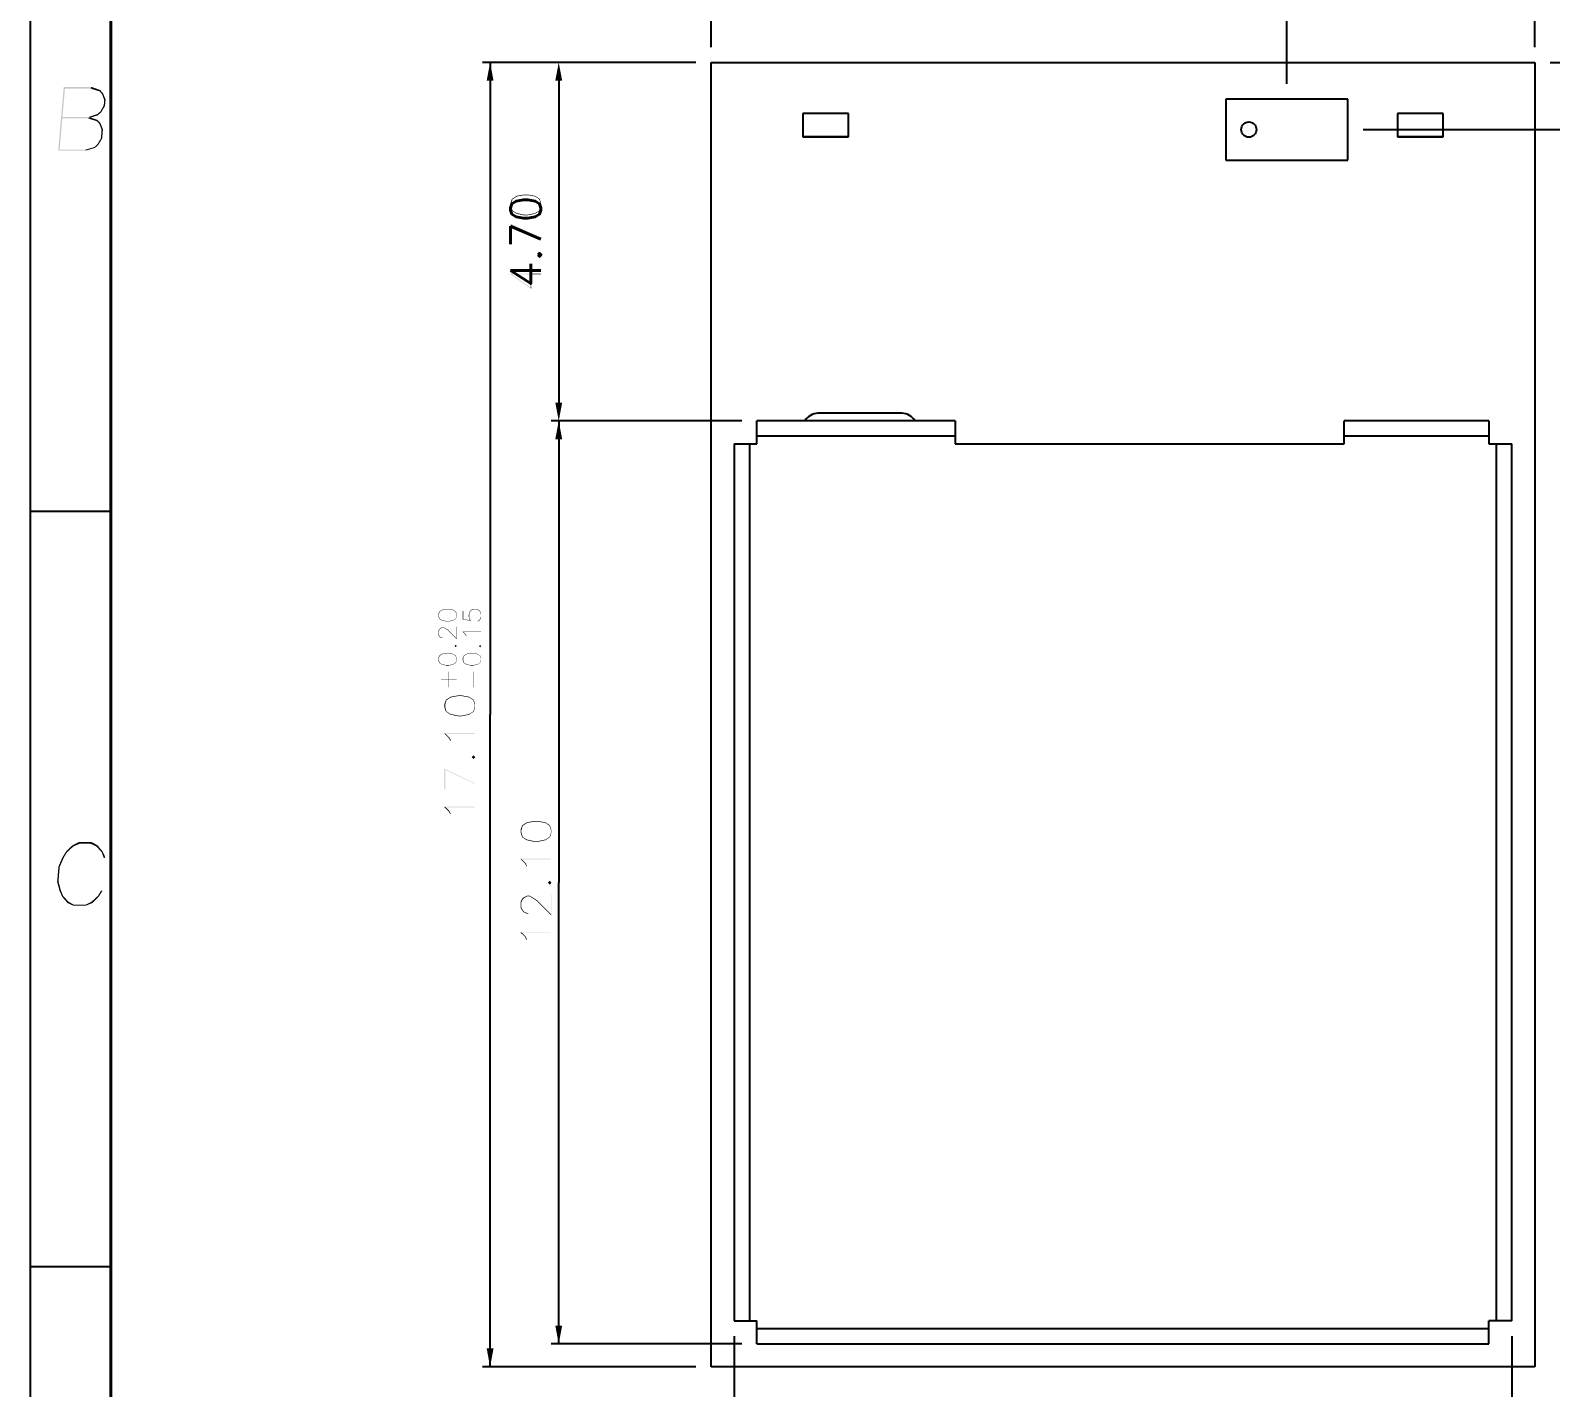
# Model space of a CAD drawing. Header units: millimetres. Extents: x 0 to 297, y 0 to 210.
# Drawn here: x 0 to 99.7, y 47.5 to 136.5 of the extents above; entities that cross this region are included whole.
import ezdxf

# ---------------------------------------------------------------- set-up
doc = ezdxf.new("R2010")
doc.units = ezdxf.units.MM
doc.header["$LTSCALE"] = 16.335
doc.header["$PDMODE"] = 3
doc.header["$PDSIZE"] = 0.3125
doc.layers.get('0').update_dxf_attribs({"linetype": 'CONTINUOUS'})
doc.layers.get('Defpoints').update_dxf_attribs({"linetype": 'CONTINUOUS'})
doc.styles.get("Standard").update_dxf_attribs({"font": 'romans.ttf'})
doc.dimstyles.new('DIMSTYLE_1', dxfattribs={"dimtxt": 2, "dimasz": 1.2, "dimexe": 0.5, "dimexo": 1, "dimgap": 0.5, "dimtad": 1, "dimlfac": 0.2, "dimzin": 0, "dimdsep": 46, "dimtxsty": 'STANDARD', "dimblk": '_FILLED', "dimblk1": '_FILLED', "dimblk2": '_FILLED', "dimcen": 0.09, "dimazin": 0, "dimtol": 1, "dimtp": 0.2, "dimtm": 0.15, "dimtfac": 0.6, "dimtofl": 0, "dimtmove": 0, "dimatfit": 3, "dimldrblk": '_FILLED', "dimfxl": 1, "dimtolj": 1, "dimtzin": 0, "dimarcsym": 0})
doc.dimstyles.new('DIMSTYLE_2', dxfattribs={"dimtxt": 2, "dimasz": 1.2, "dimexe": 0.5, "dimexo": 1, "dimgap": 0.5, "dimtad": 1, "dimlfac": 0.2, "dimzin": 0, "dimdsep": 46, "dimtxsty": 'STANDARD', "dimblk": '_FILLED', "dimblk1": '_FILLED', "dimblk2": '_FILLED', "dimcen": 0.09, "dimazin": 0, "dimtp": 0.01, "dimtm": 0.01, "dimtfac": 1, "dimtofl": 0, "dimtmove": 0, "dimatfit": 3, "dimldrblk": '_FILLED', "dimfxl": 1, "dimtolj": 1, "dimtzin": 0, "dimarcsym": 0})
doc.dimstyles.new('DIMSTYLE_3', dxfattribs={"dimtxt": 2, "dimasz": 1.2, "dimexe": 0.5, "dimexo": 1, "dimgap": 0.5, "dimtad": 1, "dimlfac": 0.2, "dimzin": 0, "dimdsep": 46, "dimtxsty": 'STANDARD', "dimblk": '_FILLED', "dimblk1": '_FILLED', "dimblk2": '_FILLED', "dimcen": 0.09, "dimazin": 0, "dimtol": 1, "dimtp": 0.15, "dimtm": 0.15, "dimtfac": 1, "dimtofl": 0, "dimtmove": 0, "dimatfit": 3, "dimldrblk": '_FILLED', "dimfxl": 1, "dimtolj": 1, "dimtzin": 0, "dimarcsym": 0})

# ---------------------------------------------------------------- blocks, each defined once
blk = doc.blocks.new('_FILLED')
at = {"color": 0, "linetype": 'ByBlock'}
blk.add_solid([(0, 0), (-1, 0.1875), (-1, -0.1875)], dxfattribs=at)
blk = doc.blocks.new('*D1')
at = {"color": 2, "linetype": 'Continuous'}
for p, q in [((43.644, 134.399), (29.644, 134.399)), ((30.144, 134.399), (30.144, 91.649)), ((30.144, 48.899), (30.144, 91.649)), ((43.644, 48.899), (29.644, 48.899))]:
    blk.add_line(p, q, dxfattribs=at)
at = {"color": 2, "linetype": 'Continuous', "xscale": 1.199999999999999, "yscale": 1.199999999999999, "zscale": 1.199999999999999}
for p, rotation in [((30.144, 134.399), 90), ((30.144, 48.899), 270)]:
    blk.add_blockref('_FILLED', p, dxfattribs=dict(at, rotation=rotation))
blk = doc.blocks.new('*D2')
at = {"color": 2, "linetype": 'Continuous'}
for p, q in [((44.644, 135.399), (44.644, 149.399)), ((44.644, 148.899), (71.644, 148.899)), ((98.644, 148.899), (71.644, 148.899)), ((98.644, 135.399), (98.644, 149.399))]:
    blk.add_line(p, q, dxfattribs=at)
at = {"color": 2, "linetype": 'Continuous', "xscale": 1.199999999999999, "yscale": 1.199999999999999, "zscale": 1.199999999999999, "rotation": 180}
blk.add_blockref('_FILLED', (44.644, 148.899), dxfattribs=at)
at = {"color": 2, "linetype": 'Continuous', "xscale": 1.199999999999999, "yscale": 1.199999999999999, "zscale": 1.199999999999999}
blk.add_blockref('_FILLED', (98.644, 148.899), dxfattribs=at)
blk = doc.blocks.new('*D4')
at = {"color": 0, "linetype": 'Continuous', "lineweight": -2}
for p, q in [((43.644, 134.399), (34.144, 134.399)), ((34.644, 133.199), (34.644, 112.099)), ((46.644, 110.899), (34.144, 110.899))]:
    blk.add_line(p, q, dxfattribs=at)
at = {"layer": 'Defpoints', "color": 0, "linetype": 'Continuous'}
for p in [(44.644, 134.399), (34.644, 110.899), (47.644, 110.899)]:
    blk.add_point(p, dxfattribs=at)
at = {"color": 0, "linetype": 'Continuous', "lineweight": -2, "xscale": 1.199999999999999, "yscale": 1.199999999999999, "zscale": 1.199999999999999}
for p, rotation in [((34.644, 134.399), 90), ((34.644, 110.899), 270)]:
    blk.add_blockref('_FILLED', p, dxfattribs=dict(at, rotation=rotation))
at = {"color": 0, "linetype": 'Continuous', "insert": (31.478, 122.649), "char_height": 2, "attachment_point": 2, "rotation": 90, "line_spacing_factor": 0.9}
blk.add_mtext('\\A1;4.70', dxfattribs=at)
blk = doc.blocks.new('*D5')
at = {"color": 2, "linetype": 'Continuous'}
for p, q in [((46.644, 110.899), (34.144, 110.899)), ((34.644, 110.899), (34.644, 80.649)), ((34.644, 50.399), (34.644, 80.649)), ((46.644, 50.399), (34.144, 50.399))]:
    blk.add_line(p, q, dxfattribs=at)
at = {"color": 2, "linetype": 'Continuous', "xscale": 1.199999999999999, "yscale": 1.199999999999999, "zscale": 1.199999999999999}
for p, rotation in [((34.644, 110.899), 90), ((34.644, 50.399), 270)]:
    blk.add_blockref('_FILLED', p, dxfattribs=dict(at, rotation=rotation))
blk = doc.blocks.new('*D8')
at = {"color": 0, "linetype": 'Continuous', "lineweight": -2}
for p, q in [((99.644, 134.399), (109.144, 134.399)), ((108.644, 133.199), (108.644, 131.199)), ((87.394, 129.999), (109.144, 129.999)), ((108.644, 129.999), (108.644, 120.324))]:
    blk.add_line(p, q, dxfattribs=at)
at = {"layer": 'Defpoints', "color": 0, "linetype": 'Continuous'}
for p in [(98.644, 134.399), (86.394, 129.999), (108.644, 129.999)]:
    blk.add_point(p, dxfattribs=at)
at = {"color": 0, "linetype": 'Continuous', "lineweight": -2, "xscale": 1.199999999999999, "yscale": 1.199999999999999, "zscale": 1.199999999999999}
for p, rotation in [((108.644, 134.399), 90), ((108.644, 129.999), 270)]:
    blk.add_blockref('_FILLED', p, dxfattribs=dict(at, rotation=rotation))
at = {"color": 0, "linetype": 'Continuous', "insert": (105.478, 127.024), "char_height": 2, "attachment_point": 3, "rotation": 90, "line_spacing_factor": 0.9}
blk.add_mtext('\\A1;0.88', dxfattribs=at)
blk = doc.blocks.new('*D9')
at = {"color": 0, "linetype": 'Continuous', "lineweight": -2}
for p, q in [((44.644, 135.399), (44.644, 144.899)), ((82.394, 132.999), (82.394, 144.899)), ((45.844, 144.399), (81.194, 144.399))]:
    blk.add_line(p, q, dxfattribs=at)
at = {"layer": 'Defpoints', "color": 0, "linetype": 'Continuous'}
for p in [(82.394, 144.399), (44.644, 134.399), (82.394, 131.999)]:
    blk.add_point(p, dxfattribs=at)
at = {"color": 0, "linetype": 'Continuous', "lineweight": -2, "xscale": 1.199999999999999, "yscale": 1.199999999999999, "zscale": 1.199999999999999, "rotation": 180}
blk.add_blockref('_FILLED', (44.644, 144.399), dxfattribs=at)
at = {"color": 0, "linetype": 'Continuous', "lineweight": -2, "xscale": 1.199999999999999, "yscale": 1.199999999999999, "zscale": 1.199999999999999}
blk.add_blockref('_FILLED', (82.394, 144.399), dxfattribs=at)
at = {"color": 0, "linetype": 'Continuous', "insert": (63.519, 147.565), "char_height": 2, "attachment_point": 2, "line_spacing_factor": 0.9}
blk.add_mtext('\\A1;7.55', dxfattribs=at)
blk = doc.blocks.new('*D10')
at = {"color": 2, "linetype": 'Continuous'}
for p, q in [((46.144, 50.899), (46.144, 38.399)), ((97.144, 50.899), (97.144, 38.399)), ((46.144, 38.899), (71.644, 38.899)), ((97.144, 38.899), (71.644, 38.899))]:
    blk.add_line(p, q, dxfattribs=at)
at = {"color": 2, "linetype": 'Continuous', "xscale": 1.199999999999999, "yscale": 1.199999999999999, "zscale": 1.199999999999999, "rotation": 180}
blk.add_blockref('_FILLED', (46.144, 38.899), dxfattribs=at)
at = {"color": 2, "linetype": 'Continuous', "xscale": 1.199999999999999, "yscale": 1.199999999999999, "zscale": 1.199999999999999}
blk.add_blockref('_FILLED', (97.144, 38.899), dxfattribs=at)

msp = doc.modelspace()

# ---------------------------------------------------------------- linework, layer by layer
at = {"color": 7, "linetype": 'Continuous'}
for p, q in [((0, 0), (0, 210)), ((44.644, 48.899), (44.644, 134.399)), ((44.644, 134.399), (98.644, 134.399)), ((98.644, 134.399), (98.644, 48.899)), ((78.394, 131.999), (78.394, 127.999)), ((86.394, 131.999), (78.394, 131.999)), ((86.394, 127.999), (86.394, 131.999)), ((50.644, 131.049), (50.644, 129.524)), ((53.644, 131.049), (50.644, 131.049)), ((53.644, 129.524), (53.644, 131.049)), ((89.644, 131.049), (89.644, 129.524)), ((92.644, 131.049), (89.644, 131.049)), ((92.644, 129.524), (92.644, 131.049)), ((50.644, 129.549), (53.644, 129.549)), ((50.644, 129.524), (53.644, 129.524)), ((89.644, 129.549), (92.644, 129.549)), ((89.644, 129.524), (92.644, 129.524)), ((78.394, 127.999), (86.394, 127.999)), ((47.644, 109.399), (47.644, 110.899)), ((60.644, 110.899), (47.644, 110.899)), ((57.144, 111.399), (51.644, 111.399)), ((60.644, 110.899), (60.644, 109.399)), ((86.144, 109.399), (86.144, 110.899)), ((95.644, 110.899), (86.144, 110.899)), ((95.644, 110.899), (95.644, 109.399)), ((46.144, 109.399), (46.144, 51.899)), ((46.144, 109.399), (47.644, 109.399)), ((60.644, 109.399), (86.144, 109.399)), ((95.644, 109.399), (97.144, 109.399)), ((97.144, 51.899), (97.144, 109.399)), ((5.266, 104.953), (0, 104.953)), ((5.266, 55.452), (0, 55.452)), ((46.144, 51.899), (47.644, 51.899)), ((47.644, 50.399), (47.644, 51.899)), ((97.144, 51.899), (95.644, 51.899)), ((95.644, 50.399), (95.644, 51.899)), ((47.644, 50.399), (95.644, 50.399)), ((98.644, 48.899), (44.644, 48.899))]:
    msp.add_line(p, q, dxfattribs=at)
at = {"color": 9, "linetype": 'Continuous'}
for p, q in [((60.644, 109.899), (47.644, 109.899)), ((95.644, 109.899), (86.144, 109.899)), ((47.144, 109.399), (47.144, 51.899)), ((96.144, 51.899), (96.144, 109.399)), ((47.644, 51.399), (95.644, 51.399))]:
    msp.add_line(p, q, dxfattribs=at)
at = {"color": 7, "linetype": 'Continuous', "const_width": 0.2}
msp.add_lwpolyline([(5.266, 5.348), (5.266, 204.558)], dxfattribs=at)
at = {"color": 7, "linetype": 'Continuous'}
msp.add_circle((79.894, 129.999), 0.5, dxfattribs=at)
for centre, start, end in [((51.644, 110.399), 90, 150), ((57.144, 110.399), 30, 90)]:
    msp.add_arc(centre, 1, start, end, dxfattribs=at)
for points in [[(2.266, 132.681), (1.821, 128.62), (2.187, 132.8)], [(2.266, 132.681), (2.102, 130.814), (1.821, 128.62)], [(2.187, 132.8), (3.995, 132.8), (2.266, 132.681)], [(3.955, 132.681), (2.266, 132.681), (3.995, 132.8)], [(3.955, 132.681), (3.995, 132.8), (4.57, 132.592)], [(4.57, 132.592), (4.532, 132.503), (3.955, 132.681)], [(4.532, 132.503), (4.57, 132.592), (4.759, 132.385)], [(4.759, 132.385), (4.695, 132.326), (4.532, 132.503)], [(4.894, 131.555), (4.596, 131.199), (4.808, 131.585)], [(4.695, 132.326), (4.759, 132.385), (4.93, 131.97)], [(4.93, 131.97), (4.839, 131.94), (4.695, 132.326)], [(4.808, 131.585), (4.839, 131.94), (4.93, 131.97)], [(4.808, 131.585), (4.93, 131.97), (4.894, 131.555)], [(2.102, 130.814), (2.094, 130.725), (1.821, 128.62)], [(2.094, 130.725), (1.915, 128.68), (1.821, 128.62)], [(3.792, 130.814), (3.937, 130.784), (2.094, 130.725)], [(2.102, 130.814), (3.792, 130.814), (2.094, 130.725)], [(3.784, 130.725), (2.094, 130.725), (3.937, 130.784)], [(3.784, 130.725), (3.937, 130.784), (4.399, 130.636)], [(4.399, 130.636), (4.361, 130.547), (3.784, 130.725)], [(4.425, 130.932), (3.792, 130.814), (4.403, 131.021)], [(3.792, 130.814), (4.425, 130.932), (3.937, 130.784)], [(4.361, 130.547), (4.399, 130.636), (4.588, 130.428)], [(4.65, 131.14), (4.403, 131.021), (4.596, 131.199)], [(4.403, 131.021), (4.65, 131.14), (4.425, 130.932)], [(4.596, 131.199), (4.894, 131.555), (4.65, 131.14)], [(4.588, 130.428), (4.524, 130.369), (4.361, 130.547)], [(4.524, 130.369), (4.588, 130.428), (4.759, 130.013)], [(4.759, 130.013), (4.668, 129.984), (4.524, 130.369)], [(4.618, 129.421), (4.668, 129.984), (4.759, 130.013)], [(4.618, 129.421), (4.759, 130.013), (4.707, 129.421)], [(1.915, 128.68), (3.605, 128.68), (1.821, 128.62)], [(3.63, 128.62), (1.821, 128.62), (3.605, 128.68)], [(4.238, 128.798), (3.605, 128.68), (4.214, 128.857)], [(3.605, 128.68), (4.238, 128.798), (3.63, 128.62)], [(4.464, 129.006), (4.214, 128.857), (4.41, 129.065)], [(4.214, 128.857), (4.464, 129.006), (4.238, 128.798)], [(4.707, 129.421), (4.41, 129.065), (4.618, 129.421)], [(4.41, 129.065), (4.707, 129.421), (4.464, 129.006)], [(2.813, 83.002), (2.34, 82.676), (2.762, 83.091)], [(2.34, 82.676), (2.813, 83.002), (2.394, 82.617)], [(3.214, 83.18), (2.762, 83.091), (3.195, 83.299)], [(2.762, 83.091), (3.214, 83.18), (2.813, 83.002)], [(3.195, 83.299), (3.995, 83.299), (3.214, 83.18)], [(3.955, 83.18), (3.214, 83.18), (3.995, 83.299)], [(3.955, 83.18), (3.995, 83.299), (4.392, 83.091)], [(4.392, 83.091), (4.325, 83.002), (3.955, 83.18)], [(4.325, 83.002), (4.392, 83.091), (4.741, 82.676)], [(4.741, 82.676), (4.677, 82.617), (4.325, 83.002)], [(2.185, 82.261), (1.839, 81.698), (2.099, 82.291)], [(1.839, 81.698), (2.185, 82.261), (1.926, 81.669)], [(2.394, 82.617), (2.099, 82.291), (2.34, 82.676)], [(2.099, 82.291), (2.394, 82.617), (2.185, 82.261)], [(4.677, 82.617), (4.741, 82.676), (4.915, 82.291)], [(4.915, 82.291), (4.821, 82.232), (4.677, 82.617)], [(1.926, 81.669), (1.751, 80.69), (1.839, 81.698)], [(1.926, 81.669), (1.843, 80.72), (1.751, 80.69)], [(1.751, 80.69), (1.843, 80.72), (1.998, 80.127)], [(1.998, 80.127), (1.907, 80.097), (1.751, 80.69)], [(1.907, 80.097), (1.998, 80.127), (2.145, 79.771)], [(2.145, 79.771), (2.081, 79.712), (1.907, 80.097)], [(2.081, 79.712), (2.145, 79.771), (2.497, 79.386)], [(4.482, 79.712), (4.009, 79.386), (4.428, 79.771)], [(4.723, 80.097), (4.428, 79.771), (4.637, 80.127)], [(4.428, 79.771), (4.723, 80.097), (4.482, 79.712)], [(2.497, 79.386), (2.43, 79.297), (2.081, 79.712)], [(2.43, 79.297), (2.497, 79.386), (2.864, 79.179)], [(2.864, 79.179), (2.829, 79.119), (2.43, 79.297)], [(2.864, 79.179), (3.605, 79.179), (2.829, 79.119)], [(3.63, 79.119), (2.829, 79.119), (3.605, 79.179)], [(4.06, 79.297), (3.605, 79.179), (4.009, 79.386)], [(3.605, 79.179), (4.06, 79.297), (3.63, 79.119)], [(4.009, 79.386), (4.482, 79.712), (4.06, 79.297)]]:
    msp.add_solid(points, dxfattribs=at)
at = {"color": 2, "linetype": 'Continuous'}
for points in [[(31.615, 125.424), (31.572, 125.452), (31.872, 125.652)], [(31.872, 125.652), (31.886, 125.609), (31.615, 125.424)], [(31.886, 125.609), (31.872, 125.652), (32.343, 125.738)], [(32.343, 125.738), (32.358, 125.695), (31.886, 125.609)], [(32.629, 125.695), (32.358, 125.695), (32.343, 125.738)], [(32.629, 125.695), (32.343, 125.738), (32.629, 125.738)], [(32.629, 125.738), (33.101, 125.609), (32.629, 125.695)], [(33.101, 125.609), (32.629, 125.738), (33.101, 125.652)], [(33.101, 125.652), (33.372, 125.424), (33.101, 125.609)], [(33.372, 125.424), (33.101, 125.652), (33.401, 125.452)], [(31.529, 125.152), (31.472, 125.166), (31.572, 125.452)], [(31.472, 125.166), (31.529, 124.966), (31.572, 124.681)], [(31.472, 125.166), (31.572, 124.681), (31.472, 124.966)], [(31.529, 125.152), (31.529, 124.966), (31.472, 125.166)], [(31.572, 125.452), (31.615, 125.424), (31.529, 125.152)], [(31.572, 124.681), (31.529, 124.966), (31.615, 124.695)], [(31.615, 124.695), (31.872, 124.481), (31.572, 124.681)], [(31.872, 124.481), (31.615, 124.695), (31.886, 124.524)], [(33.101, 124.524), (33.372, 124.695), (33.401, 124.681)], [(33.101, 124.524), (33.401, 124.681), (33.101, 124.481)], [(33.401, 125.452), (33.458, 125.152), (33.372, 125.424)], [(33.401, 124.681), (33.372, 124.695), (33.458, 124.966)], [(33.458, 125.152), (33.401, 125.452), (33.486, 125.166)], [(33.458, 124.966), (33.486, 124.966), (33.401, 124.681)], [(33.486, 125.166), (33.486, 124.966), (33.458, 125.152)], [(33.458, 124.966), (33.458, 125.152), (33.486, 124.966)], [(31.472, 123.838), (31.529, 122.495), (31.472, 122.495)], [(31.529, 123.766), (31.529, 122.495), (31.472, 123.838)], [(33.458, 122.852), (31.529, 123.766), (31.472, 123.838)], [(33.458, 122.852), (31.472, 123.838), (33.472, 122.881)], [(31.886, 124.524), (32.343, 124.381), (31.872, 124.481)], [(32.343, 124.381), (31.886, 124.524), (32.358, 124.424)], [(32.358, 124.424), (32.629, 124.381), (32.343, 124.381)], [(32.629, 124.381), (32.358, 124.424), (32.629, 124.424)], [(33.101, 124.481), (32.629, 124.424), (33.101, 124.524)], [(32.629, 124.424), (33.101, 124.481), (32.629, 124.381)], [(33.386, 121.566), (33.258, 121.695), (33.386, 121.824)], [(33.386, 121.824), (33.501, 121.695), (33.386, 121.566)], [(32.801, 120.552), (32.801, 120.995), (32.843, 119.552)], [(32.843, 120.509), (32.843, 119.552), (32.801, 120.995)], [(32.843, 120.552), (32.843, 120.509), (32.801, 120.995)], [(32.843, 120.552), (32.801, 120.995), (32.843, 120.995)], [(32.801, 120.509), (31.572, 120.509), (31.472, 120.552)], [(32.801, 120.509), (31.472, 120.552), (32.801, 120.552)], [(31.472, 120.552), (31.572, 120.509), (32.843, 119.552)], [(31.472, 120.552), (32.843, 119.552), (31.472, 120.524)], [(31.572, 120.509), (32.801, 119.638), (32.843, 119.552)], [(32.801, 120.509), (32.801, 120.552), (32.843, 119.552)], [(32.801, 119.638), (32.801, 120.509), (32.843, 119.552)], [(32.843, 120.552), (33.472, 120.509), (32.843, 120.509)], [(33.472, 120.509), (32.843, 120.552), (33.472, 120.552)], [(26.779, 98.218), (26.744, 98.226), (26.804, 98.398)], [(26.744, 98.226), (26.779, 98.106), (26.804, 97.935)], [(26.744, 98.226), (26.804, 97.935), (26.744, 98.106)], [(26.779, 98.218), (26.779, 98.106), (26.744, 98.226)], [(26.804, 98.398), (26.83, 98.381), (26.779, 98.218)], [(26.804, 97.935), (26.779, 98.106), (26.83, 97.944)], [(26.83, 98.381), (26.804, 98.398), (26.984, 98.518)], [(26.83, 97.944), (26.984, 97.815), (26.804, 97.935)], [(26.984, 98.518), (26.993, 98.492), (26.83, 98.381)], [(26.984, 97.815), (26.83, 97.944), (26.993, 97.841)], [(26.993, 98.492), (26.984, 98.518), (27.267, 98.569)], [(26.993, 97.841), (27.267, 97.755), (26.984, 97.815)], [(27.267, 98.569), (27.276, 98.544), (26.993, 98.492)], [(27.267, 97.755), (26.993, 97.841), (27.276, 97.781)], [(27.439, 98.544), (27.276, 98.544), (27.267, 98.569)], [(27.439, 98.544), (27.267, 98.569), (27.439, 98.569)], [(27.276, 97.781), (27.439, 97.755), (27.267, 97.755)], [(27.439, 97.755), (27.276, 97.781), (27.439, 97.781)], [(27.439, 98.569), (27.722, 98.492), (27.439, 98.544)], [(27.722, 98.492), (27.439, 98.569), (27.722, 98.518)], [(27.722, 97.815), (27.439, 97.781), (27.722, 97.841)], [(27.439, 97.781), (27.722, 97.815), (27.439, 97.755)], [(27.722, 98.518), (27.884, 98.381), (27.722, 98.492)], [(27.884, 98.381), (27.722, 98.518), (27.902, 98.398)], [(27.722, 97.841), (27.884, 97.944), (27.902, 97.935)], [(27.722, 97.841), (27.902, 97.935), (27.722, 97.815)], [(27.902, 98.398), (27.936, 98.218), (27.884, 98.381)], [(27.902, 97.935), (27.884, 97.944), (27.936, 98.106)], [(27.936, 98.218), (27.902, 98.398), (27.953, 98.226)], [(27.936, 98.106), (27.953, 98.106), (27.902, 97.935)], [(27.953, 98.226), (27.953, 98.106), (27.936, 98.218)], [(27.936, 98.106), (27.936, 98.218), (27.953, 98.106)], [(28.379, 97.892), (28.344, 98.449), (28.379, 98.449)], [(28.344, 97.875), (28.344, 98.449), (28.379, 97.892)], [(28.379, 97.892), (28.902, 97.806), (28.344, 97.875)], [(28.379, 97.892), (28.833, 97.841), (28.902, 97.806)], [(28.773, 98.218), (28.747, 98.226), (28.799, 98.398)], [(28.747, 98.226), (28.773, 98.055), (28.799, 97.875)], [(28.747, 98.226), (28.799, 97.875), (28.747, 98.046)], [(28.773, 98.218), (28.773, 98.055), (28.747, 98.226)], [(28.799, 98.398), (28.824, 98.381), (28.773, 98.218)], [(28.799, 97.875), (28.773, 98.055), (28.824, 97.892)], [(28.824, 98.381), (28.799, 98.398), (28.919, 98.518)], [(28.824, 97.892), (28.833, 97.841), (28.799, 97.875)], [(28.919, 98.518), (28.936, 98.492), (28.824, 98.381)], [(28.833, 97.841), (28.824, 97.892), (28.902, 97.806)], [(28.936, 98.492), (28.919, 98.518), (29.09, 98.569)], [(29.09, 98.569), (29.099, 98.544), (28.936, 98.492)], [(29.202, 98.544), (29.099, 98.544), (29.09, 98.569)], [(29.202, 98.544), (29.09, 98.569), (29.21, 98.569)], [(29.21, 98.569), (29.373, 98.492), (29.202, 98.544)], [(29.373, 98.492), (29.21, 98.569), (29.382, 98.518)], [(29.33, 97.755), (29.313, 97.781), (29.424, 97.841)], [(29.424, 97.841), (29.442, 97.815), (29.33, 97.755)], [(29.382, 98.518), (29.476, 98.381), (29.373, 98.492)], [(29.476, 98.381), (29.382, 98.518), (29.502, 98.398)], [(29.442, 97.815), (29.424, 97.841), (29.476, 97.892)], [(29.476, 97.892), (29.502, 97.875), (29.442, 97.815)], [(29.502, 98.398), (29.536, 98.218), (29.476, 98.381)], [(29.502, 97.875), (29.476, 97.892), (29.536, 98.055)], [(29.536, 98.218), (29.502, 98.398), (29.553, 98.226)], [(29.536, 98.055), (29.553, 98.046), (29.502, 97.875)], [(29.553, 98.226), (29.553, 98.046), (29.536, 98.218)], [(29.536, 98.055), (29.536, 98.218), (29.553, 98.046)], [(26.779, 97.129), (26.744, 97.129), (26.804, 97.249)], [(26.744, 96.898), (26.744, 97.129), (26.779, 96.906)], [(26.779, 97.129), (26.779, 96.906), (26.744, 97.129)], [(26.779, 96.906), (26.804, 96.786), (26.744, 96.898)], [(26.804, 97.249), (26.83, 97.232), (26.779, 97.129)], [(26.804, 96.786), (26.779, 96.906), (26.83, 96.795)], [(26.83, 97.232), (26.804, 97.249), (26.864, 97.309)], [(26.83, 96.795), (26.864, 96.726), (26.804, 96.786)], [(26.864, 97.309), (26.882, 97.284), (26.83, 97.232)], [(26.864, 96.726), (26.83, 96.795), (26.882, 96.744)], [(26.882, 97.284), (26.864, 97.309), (26.984, 97.369)], [(26.882, 96.744), (26.984, 96.666), (26.864, 96.726)], [(26.984, 97.369), (26.993, 97.344), (26.882, 97.284)], [(26.984, 96.666), (26.882, 96.744), (26.993, 96.692)], [(27.096, 97.344), (26.993, 97.344), (26.984, 97.369)], [(27.096, 97.344), (26.984, 97.369), (27.104, 97.369)], [(27.104, 97.369), (27.207, 97.284), (27.096, 97.344)], [(27.207, 97.284), (27.104, 97.369), (27.216, 97.309)], [(27.216, 97.309), (27.37, 97.172), (27.207, 97.284)], [(27.37, 97.172), (27.216, 97.309), (27.387, 97.198)], [(27.387, 97.198), (27.953, 96.589), (27.37, 97.172)], [(27.387, 97.198), (27.936, 96.649), (27.953, 96.589)], [(27.936, 96.649), (27.936, 97.412), (27.953, 96.589)], [(27.953, 96.589), (27.936, 97.412), (27.953, 97.412)], [(28.344, 97.086), (28.396, 97.061), (28.516, 96.898)], [(28.344, 97.086), (28.516, 96.898), (28.344, 97.069)], [(29.544, 97.061), (28.396, 97.061), (28.344, 97.086)], [(29.544, 97.061), (28.344, 97.086), (29.544, 97.086)], [(28.516, 96.898), (28.396, 97.061), (28.542, 96.915)], [(28.542, 96.915), (28.576, 96.786), (28.516, 96.898)], [(28.576, 96.786), (28.542, 96.915), (28.602, 96.795)], [(26.993, 96.692), (27.044, 96.666), (26.984, 96.666)], [(27.044, 96.666), (26.993, 96.692), (27.044, 96.692)], [(27.893, 96.066), (27.816, 96.144), (27.893, 96.221)], [(27.893, 96.221), (27.962, 96.144), (27.893, 96.066)], [(29.493, 96.066), (29.416, 96.144), (29.493, 96.221)], [(29.493, 96.221), (29.562, 96.144), (29.493, 96.066)], [(26.779, 95.329), (26.744, 95.338), (26.804, 95.509)], [(26.744, 95.338), (26.779, 95.218), (26.804, 95.046)], [(26.744, 95.338), (26.804, 95.046), (26.744, 95.218)], [(26.779, 95.329), (26.779, 95.218), (26.744, 95.338)], [(26.804, 95.509), (26.83, 95.492), (26.779, 95.329)], [(26.804, 95.046), (26.779, 95.218), (26.83, 95.055)], [(26.83, 95.492), (26.804, 95.509), (26.984, 95.629)], [(26.83, 95.055), (26.984, 94.926), (26.804, 95.046)], [(26.984, 95.629), (26.993, 95.604), (26.83, 95.492)], [(26.984, 94.926), (26.83, 95.055), (26.993, 94.952)], [(26.993, 95.604), (26.984, 95.629), (27.267, 95.681)], [(26.993, 94.952), (27.267, 94.866), (26.984, 94.926)], [(27.267, 95.681), (27.276, 95.655), (26.993, 95.604)], [(27.267, 94.866), (26.993, 94.952), (27.276, 94.892)], [(27.439, 95.655), (27.276, 95.655), (27.267, 95.681)], [(27.439, 95.655), (27.267, 95.681), (27.439, 95.681)], [(27.276, 94.892), (27.439, 94.866), (27.267, 94.866)], [(27.439, 94.866), (27.276, 94.892), (27.439, 94.892)], [(27.439, 95.681), (27.722, 95.604), (27.439, 95.655)], [(27.722, 95.604), (27.439, 95.681), (27.722, 95.629)], [(27.722, 94.926), (27.439, 94.892), (27.722, 94.952)], [(27.439, 94.892), (27.722, 94.926), (27.439, 94.866)], [(27.722, 95.629), (27.884, 95.492), (27.722, 95.604)], [(27.884, 95.492), (27.722, 95.629), (27.902, 95.509)], [(27.722, 94.952), (27.884, 95.055), (27.902, 95.046)], [(27.722, 94.952), (27.902, 95.046), (27.722, 94.926)], [(27.902, 95.509), (27.936, 95.329), (27.884, 95.492)], [(27.902, 95.046), (27.884, 95.055), (27.936, 95.218)], [(27.936, 95.329), (27.902, 95.509), (27.953, 95.338)], [(27.936, 95.218), (27.953, 95.218), (27.902, 95.046)], [(27.953, 95.338), (27.953, 95.218), (27.936, 95.329)], [(27.936, 95.218), (27.936, 95.329), (27.953, 95.218)], [(28.379, 95.329), (28.344, 95.338), (28.404, 95.509)], [(28.344, 95.338), (28.379, 95.218), (28.404, 95.046)], [(28.344, 95.338), (28.404, 95.046), (28.344, 95.218)], [(28.379, 95.329), (28.379, 95.218), (28.344, 95.338)], [(28.404, 95.509), (28.43, 95.492), (28.379, 95.329)], [(28.404, 95.046), (28.379, 95.218), (28.43, 95.055)], [(28.43, 95.492), (28.404, 95.509), (28.584, 95.629)], [(28.43, 95.055), (28.584, 94.926), (28.404, 95.046)], [(28.584, 95.629), (28.593, 95.604), (28.43, 95.492)], [(28.584, 94.926), (28.43, 95.055), (28.593, 94.952)], [(28.593, 95.604), (28.584, 95.629), (28.867, 95.681)], [(28.593, 94.952), (28.867, 94.866), (28.584, 94.926)], [(28.867, 95.681), (28.876, 95.655), (28.593, 95.604)], [(28.867, 94.866), (28.593, 94.952), (28.876, 94.892)], [(29.039, 95.655), (28.876, 95.655), (28.867, 95.681)], [(29.039, 95.655), (28.867, 95.681), (29.039, 95.681)], [(28.876, 94.892), (29.039, 94.866), (28.867, 94.866)], [(29.039, 94.866), (28.876, 94.892), (29.039, 94.892)], [(29.039, 95.681), (29.322, 95.604), (29.039, 95.655)], [(29.322, 95.604), (29.039, 95.681), (29.322, 95.629)], [(29.322, 94.926), (29.039, 94.892), (29.322, 94.952)], [(29.039, 94.892), (29.322, 94.926), (29.039, 94.866)], [(29.322, 95.629), (29.484, 95.492), (29.322, 95.604)], [(29.484, 95.492), (29.322, 95.629), (29.502, 95.509)], [(29.322, 94.952), (29.484, 95.055), (29.502, 95.046)], [(29.322, 94.952), (29.502, 95.046), (29.322, 94.926)], [(29.502, 95.509), (29.536, 95.329), (29.484, 95.492)], [(29.502, 95.046), (29.484, 95.055), (29.536, 95.218)], [(29.536, 95.329), (29.502, 95.509), (29.553, 95.338)], [(29.536, 95.218), (29.553, 95.218), (29.502, 95.046)], [(29.553, 95.338), (29.553, 95.218), (29.536, 95.329)], [(29.536, 95.218), (29.536, 95.329), (29.553, 95.218)], [(26.924, 93.966), (27.422, 93.941), (26.924, 93.941)], [(27.422, 93.941), (26.924, 93.966), (27.422, 93.966)], [(27.422, 93.966), (27.422, 94.464), (27.456, 93.444)], [(27.456, 93.941), (27.456, 93.444), (27.422, 94.464)], [(27.456, 93.966), (27.456, 93.941), (27.422, 94.464)], [(27.456, 93.966), (27.422, 94.464), (27.456, 94.464)], [(27.422, 93.941), (27.422, 93.966), (27.456, 93.444)], [(27.422, 93.941), (27.456, 93.444), (27.422, 93.444)], [(27.456, 93.966), (27.944, 93.941), (27.456, 93.941)], [(27.944, 93.941), (27.456, 93.966), (27.944, 93.966)], [(29.022, 94.464), (29.047, 93.444), (29.022, 93.444)], [(29.047, 93.444), (29.022, 94.464), (29.047, 94.464)], [(27.287, 92.588), (27.244, 92.617), (27.544, 92.817)], [(27.544, 92.817), (27.559, 92.774), (27.287, 92.588)], [(27.559, 92.774), (27.544, 92.817), (28.016, 92.903)], [(28.016, 92.903), (28.03, 92.86), (27.559, 92.774)], [(28.302, 92.86), (28.03, 92.86), (28.016, 92.903)], [(28.302, 92.86), (28.016, 92.903), (28.302, 92.903)], [(28.302, 92.903), (28.773, 92.774), (28.302, 92.86)], [(28.773, 92.774), (28.302, 92.903), (28.773, 92.817)], [(28.773, 92.817), (29.044, 92.588), (28.773, 92.774)], [(29.044, 92.588), (28.773, 92.817), (29.073, 92.617)], [(27.202, 92.317), (27.144, 92.331), (27.244, 92.617)], [(27.144, 92.331), (27.202, 92.131), (27.244, 91.845)], [(27.144, 92.331), (27.244, 91.845), (27.144, 92.131)], [(27.202, 92.317), (27.202, 92.131), (27.144, 92.331)], [(27.244, 92.617), (27.287, 92.588), (27.202, 92.317)], [(27.244, 91.845), (27.202, 92.131), (27.287, 91.86)], [(27.287, 91.86), (27.544, 91.645), (27.244, 91.845)], [(27.544, 91.645), (27.287, 91.86), (27.559, 91.688)], [(28.773, 91.688), (29.044, 91.86), (29.073, 91.845)], [(28.773, 91.688), (29.073, 91.845), (28.773, 91.645)], [(29.073, 92.617), (29.13, 92.317), (29.044, 92.588)], [(29.073, 91.845), (29.044, 91.86), (29.13, 92.131)], [(29.13, 92.317), (29.073, 92.617), (29.159, 92.331)], [(29.13, 92.131), (29.159, 92.131), (29.073, 91.845)], [(29.159, 92.331), (29.159, 92.131), (29.13, 92.317)], [(29.13, 92.131), (29.13, 92.317), (29.159, 92.131)], [(27.559, 91.688), (28.016, 91.545), (27.544, 91.645)], [(28.016, 91.545), (27.559, 91.688), (28.03, 91.588)], [(28.03, 91.588), (28.302, 91.545), (28.016, 91.545)], [(28.302, 91.545), (28.03, 91.588), (28.302, 91.588)], [(28.773, 91.645), (28.302, 91.588), (28.773, 91.688)], [(28.302, 91.588), (28.773, 91.645), (28.302, 91.545)], [(27.144, 90.431), (27.23, 90.388), (27.43, 90.117)], [(27.144, 90.431), (27.43, 90.117), (27.144, 90.403)], [(29.144, 90.388), (27.23, 90.388), (27.144, 90.431)], [(29.144, 90.388), (27.144, 90.431), (29.144, 90.431)], [(27.43, 90.117), (27.23, 90.388), (27.473, 90.145)], [(27.473, 90.145), (27.53, 89.931), (27.43, 90.117)], [(27.53, 89.931), (27.473, 90.145), (27.573, 89.945)], [(29.059, 88.731), (28.93, 88.86), (29.059, 88.988)], [(29.059, 88.988), (29.173, 88.86), (29.059, 88.731)], [(27.144, 88.103), (27.202, 86.76), (27.144, 86.76)], [(27.202, 88.031), (27.202, 86.76), (27.144, 88.103)], [(29.13, 87.117), (27.202, 88.031), (27.144, 88.103)], [(29.13, 87.117), (27.144, 88.103), (29.144, 87.145)], [(27.144, 85.617), (27.23, 85.574), (27.43, 85.303)], [(27.144, 85.617), (27.43, 85.303), (27.144, 85.588)], [(29.144, 85.574), (27.23, 85.574), (27.144, 85.617)], [(29.144, 85.574), (27.144, 85.617), (29.144, 85.617)], [(27.43, 85.303), (27.23, 85.574), (27.473, 85.331)], [(27.473, 85.331), (27.53, 85.117), (27.43, 85.303)], [(27.53, 85.117), (27.473, 85.331), (27.573, 85.131)], [(32.202, 84.087), (32.144, 84.101), (32.244, 84.387)], [(32.144, 84.101), (32.202, 83.901), (32.244, 83.615)], [(32.144, 84.101), (32.244, 83.615), (32.144, 83.901)], [(32.202, 84.087), (32.202, 83.901), (32.144, 84.101)], [(32.244, 84.387), (32.287, 84.358), (32.202, 84.087)], [(32.244, 83.615), (32.202, 83.901), (32.287, 83.63)], [(32.287, 84.358), (32.244, 84.387), (32.544, 84.587)], [(32.544, 84.587), (32.559, 84.544), (32.287, 84.358)], [(32.559, 84.544), (32.544, 84.587), (33.016, 84.673)], [(33.016, 84.673), (33.03, 84.63), (32.559, 84.544)], [(33.302, 84.63), (33.03, 84.63), (33.016, 84.673)], [(33.302, 84.63), (33.016, 84.673), (33.302, 84.673)], [(33.302, 84.673), (33.773, 84.544), (33.302, 84.63)], [(33.773, 84.544), (33.302, 84.673), (33.773, 84.587)], [(33.773, 84.587), (34.044, 84.358), (33.773, 84.544)], [(34.044, 84.358), (33.773, 84.587), (34.073, 84.387)], [(34.073, 84.387), (34.13, 84.087), (34.044, 84.358)], [(34.073, 83.615), (34.044, 83.63), (34.13, 83.901)], [(34.13, 84.087), (34.073, 84.387), (34.159, 84.101)], [(34.13, 83.901), (34.159, 83.901), (34.073, 83.615)], [(34.159, 84.101), (34.159, 83.901), (34.13, 84.087)], [(34.13, 83.901), (34.13, 84.087), (34.159, 83.901)], [(32.287, 83.63), (32.544, 83.415), (32.244, 83.615)], [(32.544, 83.415), (32.287, 83.63), (32.559, 83.458)], [(32.559, 83.458), (33.016, 83.315), (32.544, 83.415)], [(33.016, 83.315), (32.559, 83.458), (33.03, 83.358)], [(33.03, 83.358), (33.302, 83.315), (33.016, 83.315)], [(33.302, 83.315), (33.03, 83.358), (33.302, 83.358)], [(33.773, 83.415), (33.302, 83.358), (33.773, 83.458)], [(33.302, 83.358), (33.773, 83.415), (33.302, 83.315)], [(33.773, 83.458), (34.044, 83.63), (34.073, 83.615)], [(33.773, 83.458), (34.073, 83.615), (33.773, 83.415)], [(32.144, 82.201), (32.23, 82.158), (32.43, 81.887)], [(32.144, 82.201), (32.43, 81.887), (32.144, 82.173)], [(34.144, 82.158), (32.23, 82.158), (32.144, 82.201)], [(34.144, 82.158), (32.144, 82.201), (34.144, 82.201)], [(32.43, 81.887), (32.23, 82.158), (32.473, 81.915)], [(32.473, 81.915), (32.53, 81.701), (32.43, 81.887)], [(32.53, 81.701), (32.473, 81.915), (32.573, 81.715)], [(34.059, 80.501), (33.93, 80.63), (34.059, 80.758)], [(34.059, 80.758), (34.173, 80.63), (34.059, 80.501)], [(32.373, 79.63), (32.344, 79.673), (32.544, 79.773)], [(32.544, 79.773), (32.559, 79.73), (32.373, 79.63)], [(32.73, 79.73), (32.559, 79.73), (32.544, 79.773)], [(32.73, 79.73), (32.544, 79.773), (32.744, 79.773)], [(32.744, 79.773), (32.916, 79.63), (32.73, 79.73)], [(32.916, 79.63), (32.744, 79.773), (32.93, 79.673)], [(34.13, 78.573), (34.13, 79.844), (34.159, 78.473)], [(34.159, 78.473), (34.13, 79.844), (34.159, 79.844)], [(32.202, 79.373), (32.144, 79.373), (32.244, 79.573)], [(32.144, 78.987), (32.144, 79.373), (32.202, 79.001)], [(32.202, 79.373), (32.202, 79.001), (32.144, 79.373)], [(32.202, 79.001), (32.244, 78.801), (32.144, 78.987)], [(32.244, 79.573), (32.287, 79.544), (32.202, 79.373)], [(32.244, 78.801), (32.202, 79.001), (32.287, 78.815)], [(32.287, 79.544), (32.244, 79.573), (32.344, 79.673)], [(32.287, 78.815), (32.344, 78.701), (32.244, 78.801)], [(32.344, 79.673), (32.373, 79.63), (32.287, 79.544)], [(32.344, 78.701), (32.287, 78.815), (32.373, 78.73)], [(32.93, 79.673), (33.187, 79.444), (32.916, 79.63)], [(33.187, 79.444), (32.93, 79.673), (33.216, 79.487)], [(33.216, 79.487), (34.159, 78.473), (33.187, 79.444)], [(33.216, 79.487), (34.13, 78.573), (34.159, 78.473)], [(32.373, 78.73), (32.544, 78.601), (32.344, 78.701)], [(32.544, 78.601), (32.373, 78.73), (32.559, 78.644)], [(32.559, 78.644), (32.644, 78.601), (32.544, 78.601)], [(32.644, 78.601), (32.559, 78.644), (32.644, 78.644)], [(32.144, 77.387), (32.23, 77.344), (32.43, 77.073)], [(32.144, 77.387), (32.43, 77.073), (32.144, 77.358)], [(34.144, 77.344), (32.23, 77.344), (32.144, 77.387)], [(34.144, 77.344), (32.144, 77.387), (34.144, 77.387)], [(32.43, 77.073), (32.23, 77.344), (32.473, 77.101)], [(32.473, 77.101), (32.53, 76.887), (32.43, 77.073)], [(32.53, 76.887), (32.473, 77.101), (32.573, 76.901)]]:
    msp.add_solid(points, dxfattribs=at)

# ---------------------------------------------------------------- dimensions: what is measured, and where the dimension line sits
for base, p1, p2, dimstyle, picture, middle in [((98.644, 148.899), (44.644, 134.399), (98.644, 134.399), 'DIMSTYLE_1', '*D2', (64.541, 148.899)), ((97.144, 38.899), (46.144, 51.899), (97.144, 51.899), 'DIMSTYLE_2', '*D10', (67.311, 38.899))]:
    dim = msp.add_linear_dim(base=base, p1=p1, p2=p2, dimstyle=dimstyle, dxfattribs=at)
    dim.commit()
    dim.dimension.update_dxf_attribs({"geometry": picture, "text_midpoint": middle, "dimtype": 160})
dim = msp.add_linear_dim(base=(82.394, 144.399), p1=(44.644, 134.399), p2=(82.394, 131.999), dimstyle='DIMSTYLE_1', override={"dimgap": 0.5, "dimtol": 0, "dimlim": 0}, dxfattribs=at)
dim.commit()
dim.dimension.update_dxf_attribs({"geometry": '*D9', "text_midpoint": (63.519, 144.399), "dimtype": 160})
for base, p1, p2, dimstyle, picture, middle in [((30.144, 48.899), (44.644, 134.399), (44.644, 48.899), 'DIMSTYLE_1', '*D1', (30.144, 84.545)), ((34.644, 50.399), (47.644, 110.899), (47.644, 50.399), 'DIMSTYLE_2', '*D5', (34.644, 76.315))]:
    dim = msp.add_linear_dim(base=base, p1=p1, p2=p2, angle=270, dimstyle=dimstyle, dxfattribs=at)
    dim.commit()
    dim.dimension.update_dxf_attribs({"geometry": picture, "text_midpoint": middle, "dimtype": 160})
for base, p1, p2, dimstyle, picture, middle in [((34.644, 110.899), (44.644, 134.399), (47.644, 110.899), 'DIMSTYLE_3', '*D4', (34.644, 122.649)), ((108.644, 129.999), (98.644, 134.399), (86.394, 129.999), 'DIMSTYLE_1', '*D8', (108.644, 123.924))]:
    dim = msp.add_linear_dim(base=base, p1=p1, p2=p2, angle=270, dimstyle=dimstyle, override={"dimgap": 0.5, "dimtol": 0, "dimlim": 0}, dxfattribs=at)
    dim.commit()
    dim.dimension.update_dxf_attribs({"geometry": picture, "text_midpoint": middle, "dimtype": 160})

doc.saveas('drawing.dxf')
